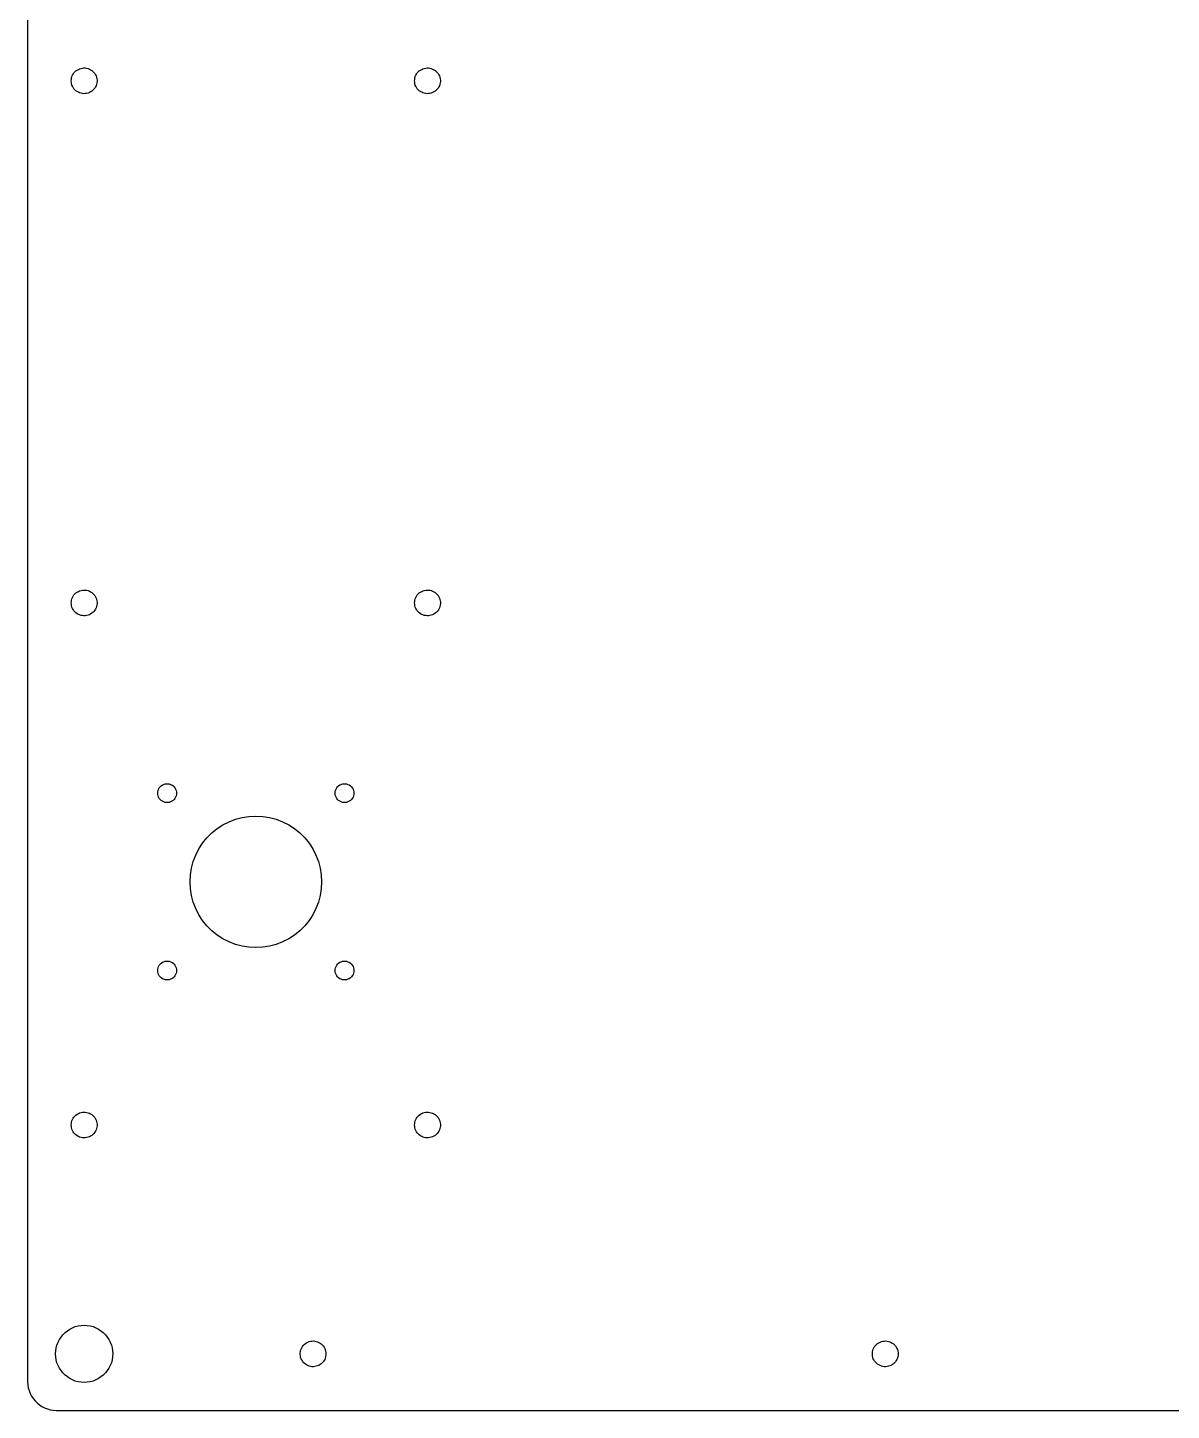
# Model space of a CAD drawing. Header units: metres. Extents: x -200 to 200, y -232 to 232.
# Drawn here: x -199.9 to 0, y -232.4 to 9.3 of the extents above; entities that cross this region are included whole.
import ezdxf

# ---------------------------------------------------------------- set-up
doc = ezdxf.new("R2010")
doc.units = ezdxf.units.M

msp = doc.modelspace()

# ---------------------------------------------------------------- linework, layer by layer
for p, q in [((-199.875, 227.375), (-199.875, -227.375)), ((-192.25, 0), (-192.236, 0.24751)), ((-192.236, -0.24751), (-192.25, 0)), ((-192.236, 0.24751), (-192.196, 0.49202)), ((-192.196, 0.49202), (-192.128, 0.73056)), ((-192.128, 0.73056), (-192.035, 0.96024)), ((-192.035, 0.96024), (-191.917, 1.17825)), ((-191.917, 1.17825), (-191.776, 1.38197)), ((-191.776, 1.38197), (-191.613, 1.56891)), ((-191.613, 1.56891), (-191.43, 1.7368)), ((-191.43, 1.7368), (-191.231, 1.88362)), ((-191.231, 1.88362), (-191.016, 2.00757)), ((-191.016, 2.00757), (-190.789, 2.10715)), ((-190.789, 2.10715), (-190.552, 2.18114)), ((-190.552, 2.18114), (-190.309, 2.22867)), ((-190.309, 2.22867), (-190.062, 2.24915)), ((-190.062, 2.24915), (-189.814, 2.24231)), ((-189.814, 2.24231), (-189.569, 2.20825)), ((-189.569, 2.20825), (-189.328, 2.1474)), ((-189.328, 2.1474), (-189.096, 2.06049)), ((-189.096, 2.06049), (-188.875, 1.94855)), ((-188.875, 1.94855), (-188.667, 1.81296)), ((-188.667, 1.81296), (-188.476, 1.65536)), ((-188.476, 1.65536), (-188.303, 1.47769)), ((-188.303, 1.47769), (-188.151, 1.28206)), ((-188.151, 1.28206), (-188.021, 1.07088)), ((-188.021, 1.07088), (-187.915, 0.84669)), ((-187.915, 0.84669), (-187.835, 0.61223)), ((-187.835, 0.61223), (-187.781, 0.37033)), ((-187.781, 0.37033), (-187.753, 0.12395)), ((-187.753, 0.12395), (-187.753, -0.12395)), ((-132.25, 0), (-132.236, 0.24751)), ((-132.236, -0.24751), (-132.25, 0)), ((-132.236, 0.24751), (-132.196, 0.49202)), ((-132.196, 0.49202), (-132.128, 0.73056)), ((-132.128, 0.73056), (-132.035, 0.96024)), ((-132.035, 0.96024), (-131.917, 1.17825)), ((-131.917, 1.17825), (-131.776, 1.38197)), ((-131.776, 1.38197), (-131.613, 1.56891)), ((-131.613, 1.56891), (-131.43, 1.7368)), ((-131.43, 1.7368), (-131.231, 1.88362)), ((-131.231, 1.88362), (-131.016, 2.00757)), ((-131.016, 2.00757), (-130.789, 2.10715)), ((-130.789, 2.10715), (-130.552, 2.18114)), ((-130.552, 2.18114), (-130.309, 2.22867)), ((-130.309, 2.22867), (-130.062, 2.24915)), ((-130.062, 2.24915), (-129.814, 2.24231)), ((-129.814, 2.24231), (-129.569, 2.20825)), ((-129.569, 2.20825), (-129.328, 2.1474)), ((-129.328, 2.1474), (-129.096, 2.06049)), ((-129.096, 2.06049), (-128.875, 1.94855)), ((-128.875, 1.94855), (-128.667, 1.81296)), ((-128.667, 1.81296), (-128.476, 1.65536)), ((-128.476, 1.65536), (-128.303, 1.47769)), ((-128.303, 1.47769), (-128.151, 1.28206)), ((-128.151, 1.28206), (-128.021, 1.07088)), ((-128.021, 1.07088), (-127.915, 0.84669)), ((-127.915, 0.84669), (-127.835, 0.61223)), ((-127.835, 0.61223), (-127.781, 0.37033)), ((-127.781, 0.37033), (-127.753, 0.12395)), ((-127.753, 0.12395), (-127.753, -0.12395)), ((-192.196, -0.49202), (-192.236, -0.24751)), ((-192.128, -0.73056), (-192.196, -0.49202)), ((-192.035, -0.96024), (-192.128, -0.73056)), ((-191.917, -1.17825), (-192.035, -0.96024)), ((-191.776, -1.38197), (-191.917, -1.17825)), ((-191.613, -1.56891), (-191.776, -1.38197)), ((-191.43, -1.7368), (-191.613, -1.56891)), ((-191.231, -1.88362), (-191.43, -1.7368)), ((-191.016, -2.00757), (-191.231, -1.88362)), ((-190.789, -2.10715), (-191.016, -2.00757)), ((-190.552, -2.18114), (-190.789, -2.10715)), ((-190.309, -2.22867), (-190.552, -2.18114)), ((-190.062, -2.24915), (-190.309, -2.22867)), ((-189.814, -2.24231), (-190.062, -2.24915)), ((-189.569, -2.20825), (-189.814, -2.24231)), ((-189.328, -2.1474), (-189.569, -2.20825)), ((-189.096, -2.06049), (-189.328, -2.1474)), ((-188.875, -1.94855), (-189.096, -2.06049)), ((-188.667, -1.81296), (-188.875, -1.94855)), ((-188.476, -1.65536), (-188.667, -1.81296)), ((-188.303, -1.47769), (-188.476, -1.65536)), ((-188.151, -1.28206), (-188.303, -1.47769)), ((-188.021, -1.07088), (-188.151, -1.28206)), ((-187.915, -0.84669), (-188.021, -1.07088)), ((-187.835, -0.61223), (-187.915, -0.84669)), ((-187.781, -0.37033), (-187.835, -0.61223)), ((-187.753, -0.12395), (-187.781, -0.37033)), ((-132.196, -0.49202), (-132.236, -0.24751)), ((-132.128, -0.73056), (-132.196, -0.49202)), ((-132.035, -0.96024), (-132.128, -0.73056)), ((-131.917, -1.17825), (-132.035, -0.96024)), ((-131.776, -1.38197), (-131.917, -1.17825)), ((-131.613, -1.56891), (-131.776, -1.38197)), ((-131.43, -1.7368), (-131.613, -1.56891)), ((-131.231, -1.88362), (-131.43, -1.7368)), ((-131.016, -2.00757), (-131.231, -1.88362)), ((-130.789, -2.10715), (-131.016, -2.00757)), ((-130.552, -2.18114), (-130.789, -2.10715)), ((-130.309, -2.22867), (-130.552, -2.18114)), ((-130.062, -2.24915), (-130.309, -2.22867)), ((-129.814, -2.24231), (-130.062, -2.24915)), ((-129.569, -2.20825), (-129.814, -2.24231)), ((-129.328, -2.1474), (-129.569, -2.20825)), ((-129.096, -2.06049), (-129.328, -2.1474)), ((-128.875, -1.94855), (-129.096, -2.06049)), ((-128.667, -1.81296), (-128.875, -1.94855)), ((-128.476, -1.65536), (-128.667, -1.81296)), ((-128.303, -1.47769), (-128.476, -1.65536)), ((-128.151, -1.28206), (-128.303, -1.47769)), ((-128.021, -1.07088), (-128.151, -1.28206)), ((-127.915, -0.84669), (-128.021, -1.07088)), ((-127.835, -0.61223), (-127.915, -0.84669)), ((-127.781, -0.37033), (-127.835, -0.61223)), ((-127.753, -0.12395), (-127.781, -0.37033)), ((-191.43, -89.5132), (-191.231, -89.3664)), ((-191.231, -89.3664), (-191.016, -89.2424)), ((-191.016, -89.2424), (-190.789, -89.1429)), ((-190.789, -89.1429), (-190.552, -89.0688)), ((-190.552, -89.0688), (-190.309, -89.0213)), ((-190.309, -89.0213), (-190.062, -89.0009)), ((-190.062, -89.0009), (-189.814, -89.0077)), ((-189.814, -89.0077), (-189.569, -89.0417)), ((-189.569, -89.0417), (-189.328, -89.1026)), ((-189.328, -89.1026), (-189.096, -89.1895)), ((-189.096, -89.1895), (-188.875, -89.3014)), ((-188.875, -89.3014), (-188.667, -89.437)), ((-131.43, -89.5132), (-131.231, -89.3664)), ((-131.231, -89.3664), (-131.016, -89.2424)), ((-131.016, -89.2424), (-130.789, -89.1429)), ((-130.789, -89.1429), (-130.552, -89.0688)), ((-130.552, -89.0688), (-130.309, -89.0213)), ((-130.309, -89.0213), (-130.062, -89.0009)), ((-130.062, -89.0009), (-129.814, -89.0077)), ((-129.814, -89.0077), (-129.569, -89.0417)), ((-129.569, -89.0417), (-129.328, -89.1026)), ((-129.328, -89.1026), (-129.096, -89.1895)), ((-129.096, -89.1895), (-128.875, -89.3014)), ((-128.875, -89.3014), (-128.667, -89.437)), ((-192.25, -91.25), (-192.236, -91.0025)), ((-192.236, -91.4975), (-192.25, -91.25)), ((-192.236, -91.0025), (-192.196, -90.758)), ((-192.196, -91.742), (-192.236, -91.4975)), ((-192.196, -90.758), (-192.128, -90.5194)), ((-192.128, -91.9806), (-192.196, -91.742)), ((-192.128, -90.5194), (-192.035, -90.2897)), ((-192.035, -90.2897), (-191.917, -90.0717)), ((-191.917, -90.0717), (-191.776, -89.868)), ((-191.776, -89.868), (-191.613, -89.6811)), ((-191.613, -89.6811), (-191.43, -89.5132)), ((-188.667, -89.437), (-188.476, -89.5946)), ((-188.476, -89.5946), (-188.303, -89.7723)), ((-188.303, -89.7723), (-188.151, -89.9679)), ((-188.151, -89.9679), (-188.021, -90.1791)), ((-188.021, -90.1791), (-187.915, -90.4033)), ((-187.915, -90.4033), (-187.835, -90.6378)), ((-187.835, -90.6378), (-187.781, -90.8797)), ((-187.781, -91.6203), (-187.835, -91.8622)), ((-187.781, -90.8797), (-187.753, -91.1261)), ((-187.753, -91.3739), (-187.781, -91.6203)), ((-187.753, -91.1261), (-187.753, -91.3739)), ((-132.25, -91.25), (-132.236, -91.0025)), ((-132.236, -91.4975), (-132.25, -91.25)), ((-132.236, -91.0025), (-132.196, -90.758)), ((-132.196, -91.742), (-132.236, -91.4975)), ((-132.196, -90.758), (-132.128, -90.5194)), ((-132.128, -91.9806), (-132.196, -91.742)), ((-132.128, -90.5194), (-132.035, -90.2897)), ((-132.035, -90.2897), (-131.917, -90.0717)), ((-131.917, -90.0717), (-131.776, -89.868)), ((-131.776, -89.868), (-131.613, -89.6811)), ((-131.613, -89.6811), (-131.43, -89.5132)), ((-128.667, -89.437), (-128.476, -89.5946)), ((-128.476, -89.5946), (-128.303, -89.7723)), ((-128.303, -89.7723), (-128.151, -89.9679)), ((-128.151, -89.9679), (-128.021, -90.1791)), ((-128.021, -90.1791), (-127.915, -90.4033)), ((-127.915, -90.4033), (-127.835, -90.6378)), ((-127.835, -90.6378), (-127.781, -90.8797)), ((-127.781, -91.6203), (-127.835, -91.8622)), ((-127.781, -90.8797), (-127.753, -91.1261)), ((-127.753, -91.3739), (-127.781, -91.6203)), ((-127.753, -91.1261), (-127.753, -91.3739)), ((-192.035, -92.2102), (-192.128, -91.9806)), ((-191.917, -92.4283), (-192.035, -92.2102)), ((-191.776, -92.632), (-191.917, -92.4283)), ((-191.613, -92.8189), (-191.776, -92.632)), ((-191.43, -92.9868), (-191.613, -92.8189)), ((-191.231, -93.1336), (-191.43, -92.9868)), ((-191.016, -93.2576), (-191.231, -93.1336)), ((-190.789, -93.3571), (-191.016, -93.2576)), ((-190.552, -93.4312), (-190.789, -93.3571)), ((-190.309, -93.4787), (-190.552, -93.4312)), ((-190.062, -93.4991), (-190.309, -93.4787)), ((-189.814, -93.4923), (-190.062, -93.4991)), ((-189.569, -93.4583), (-189.814, -93.4923)), ((-189.328, -93.3974), (-189.569, -93.4583)), ((-189.096, -93.3105), (-189.328, -93.3974)), ((-188.875, -93.1985), (-189.096, -93.3105)), ((-188.667, -93.063), (-188.875, -93.1985)), ((-188.476, -92.9054), (-188.667, -93.063)), ((-188.303, -92.7277), (-188.476, -92.9054)), ((-188.151, -92.5321), (-188.303, -92.7277)), ((-188.021, -92.3209), (-188.151, -92.5321)), ((-187.915, -92.0967), (-188.021, -92.3209)), ((-187.835, -91.8622), (-187.915, -92.0967)), ((-132.035, -92.2102), (-132.128, -91.9806)), ((-131.917, -92.4283), (-132.035, -92.2102)), ((-131.776, -92.632), (-131.917, -92.4283)), ((-131.613, -92.8189), (-131.776, -92.632)), ((-131.43, -92.9868), (-131.613, -92.8189)), ((-131.231, -93.1336), (-131.43, -92.9868)), ((-131.016, -93.2576), (-131.231, -93.1336)), ((-130.789, -93.3571), (-131.016, -93.2576)), ((-130.552, -93.4312), (-130.789, -93.3571)), ((-130.309, -93.4787), (-130.552, -93.4312)), ((-130.062, -93.4991), (-130.309, -93.4787)), ((-129.814, -93.4923), (-130.062, -93.4991)), ((-129.569, -93.4583), (-129.814, -93.4923)), ((-129.328, -93.3974), (-129.569, -93.4583)), ((-129.096, -93.3105), (-129.328, -93.3974)), ((-128.875, -93.1985), (-129.096, -93.3105)), ((-128.667, -93.063), (-128.875, -93.1985)), ((-128.476, -92.9054), (-128.667, -93.063)), ((-128.303, -92.7277), (-128.476, -92.9054)), ((-128.151, -92.5321), (-128.303, -92.7277)), ((-128.021, -92.3209), (-128.151, -92.5321)), ((-127.915, -92.0967), (-128.021, -92.3209)), ((-127.835, -91.8622), (-127.915, -92.0967)), ((-176.71, -123.378), (-176.529, -123.21)), ((-176.529, -123.21), (-176.325, -123.071)), ((-176.325, -123.071), (-176.103, -122.964)), ((-176.103, -122.964), (-175.867, -122.891)), ((-175.867, -122.891), (-175.623, -122.855)), ((-175.623, -122.855), (-175.377, -122.855)), ((-175.377, -122.855), (-175.133, -122.891)), ((-175.133, -122.891), (-174.897, -122.964)), ((-174.897, -122.964), (-174.675, -123.071)), ((-174.675, -123.071), (-174.471, -123.21)), ((-174.471, -123.21), (-174.29, -123.378)), ((-145.71, -123.378), (-145.529, -123.21)), ((-145.529, -123.21), (-145.325, -123.071)), ((-145.325, -123.071), (-145.103, -122.964)), ((-145.103, -122.964), (-144.867, -122.891)), ((-144.867, -122.891), (-144.623, -122.855)), ((-144.623, -122.855), (-144.377, -122.855)), ((-144.377, -122.855), (-144.133, -122.891)), ((-144.133, -122.891), (-143.897, -122.964)), ((-143.897, -122.964), (-143.675, -123.071)), ((-143.675, -123.071), (-143.471, -123.21)), ((-143.471, -123.21), (-143.29, -123.378)), ((-177.15, -124.5), (-177.132, -124.254)), ((-177.132, -124.746), (-177.15, -124.5)), ((-177.132, -124.254), (-177.077, -124.014)), ((-177.077, -124.986), (-177.132, -124.746)), ((-177.077, -124.014), (-176.987, -123.784)), ((-176.987, -125.216), (-177.077, -124.986)), ((-176.987, -123.784), (-176.863, -123.571)), ((-176.863, -125.429), (-176.987, -125.216)), ((-176.863, -123.571), (-176.71, -123.378)), ((-176.71, -125.622), (-176.863, -125.429)), ((-176.529, -125.79), (-176.71, -125.622)), ((-174.29, -125.622), (-174.471, -125.79)), ((-174.29, -123.378), (-174.137, -123.571)), ((-174.137, -125.429), (-174.29, -125.622)), ((-174.137, -123.571), (-174.013, -123.784)), ((-174.013, -125.216), (-174.137, -125.429)), ((-174.013, -123.784), (-173.923, -124.014)), ((-173.923, -124.986), (-174.013, -125.216)), ((-173.923, -124.014), (-173.868, -124.254)), ((-173.868, -124.746), (-173.923, -124.986)), ((-173.868, -124.254), (-173.85, -124.5)), ((-173.85, -124.5), (-173.868, -124.746)), ((-146.15, -124.5), (-146.132, -124.254)), ((-146.132, -124.746), (-146.15, -124.5)), ((-146.132, -124.254), (-146.077, -124.014)), ((-146.077, -124.986), (-146.132, -124.746)), ((-146.077, -124.014), (-145.987, -123.784)), ((-145.987, -125.216), (-146.077, -124.986)), ((-145.987, -123.784), (-145.863, -123.571)), ((-145.863, -125.429), (-145.987, -125.216)), ((-145.863, -123.571), (-145.71, -123.378)), ((-145.71, -125.622), (-145.863, -125.429)), ((-145.529, -125.79), (-145.71, -125.622)), ((-143.29, -125.622), (-143.471, -125.79)), ((-143.29, -123.378), (-143.137, -123.571)), ((-143.137, -125.429), (-143.29, -125.622)), ((-143.137, -123.571), (-143.013, -123.784)), ((-143.013, -125.216), (-143.137, -125.429)), ((-143.013, -123.784), (-142.923, -124.014)), ((-142.923, -124.986), (-143.013, -125.216)), ((-142.923, -124.014), (-142.868, -124.254)), ((-142.868, -124.746), (-142.923, -124.986)), ((-142.868, -124.254), (-142.85, -124.5)), ((-142.85, -124.5), (-142.868, -124.746)), ((-176.325, -125.929), (-176.529, -125.79)), ((-176.103, -126.036), (-176.325, -125.929)), ((-175.867, -126.109), (-176.103, -126.036)), ((-175.623, -126.145), (-175.867, -126.109)), ((-175.377, -126.145), (-175.623, -126.145)), ((-175.133, -126.109), (-175.377, -126.145)), ((-174.897, -126.036), (-175.133, -126.109)), ((-174.675, -125.929), (-174.897, -126.036)), ((-174.471, -125.79), (-174.675, -125.929)), ((-145.325, -125.929), (-145.529, -125.79)), ((-145.103, -126.036), (-145.325, -125.929)), ((-144.867, -126.109), (-145.103, -126.036)), ((-144.623, -126.145), (-144.867, -126.109)), ((-144.377, -126.145), (-144.623, -126.145)), ((-144.133, -126.109), (-144.377, -126.145)), ((-143.897, -126.036), (-144.133, -126.109)), ((-143.675, -125.929), (-143.897, -126.036)), ((-143.471, -125.79), (-143.675, -125.929)), ((-166.76, -130.696), (-165.75, -130.041)), ((-165.75, -130.041), (-164.677, -129.494)), ((-164.677, -129.494), (-163.554, -129.063)), ((-163.554, -129.063), (-162.391, -128.751)), ((-162.391, -128.751), (-161.202, -128.563)), ((-161.202, -128.563), (-160, -128.5)), ((-160, -128.5), (-158.798, -128.563)), ((-158.798, -128.563), (-157.609, -128.751)), ((-157.609, -128.751), (-156.446, -129.063)), ((-156.446, -129.063), (-155.323, -129.494)), ((-155.323, -129.494), (-154.25, -130.041)), ((-154.25, -130.041), (-153.24, -130.696)), ((-169.304, -133.24), (-168.546, -132.305)), ((-168.546, -132.305), (-167.695, -131.454)), ((-167.695, -131.454), (-166.76, -130.696)), ((-153.24, -130.696), (-152.305, -131.454)), ((-152.305, -131.454), (-151.454, -132.305)), ((-151.454, -132.305), (-150.696, -133.24)), ((-170.937, -136.446), (-170.506, -135.323)), ((-170.506, -135.323), (-169.959, -134.25)), ((-169.959, -134.25), (-169.304, -133.24)), ((-150.696, -133.24), (-150.041, -134.25)), ((-150.041, -134.25), (-149.494, -135.323)), ((-149.494, -135.323), (-149.063, -136.446)), ((-171.437, -138.798), (-171.249, -137.609)), ((-171.249, -137.609), (-170.937, -136.446)), ((-149.063, -136.446), (-148.751, -137.609)), ((-148.751, -137.609), (-148.563, -138.798)), ((-171.5, -140), (-171.437, -138.798)), ((-171.437, -141.202), (-171.5, -140)), ((-148.563, -138.798), (-148.5, -140)), ((-148.5, -140), (-148.563, -141.202)), ((-171.249, -142.391), (-171.437, -141.202)), ((-170.937, -143.554), (-171.249, -142.391)), ((-148.751, -142.391), (-149.063, -143.554)), ((-148.563, -141.202), (-148.751, -142.391)), ((-170.506, -144.677), (-170.937, -143.554)), ((-169.959, -145.75), (-170.506, -144.677)), ((-149.494, -144.677), (-150.041, -145.75)), ((-149.063, -143.554), (-149.494, -144.677)), ((-169.304, -146.76), (-169.959, -145.75)), ((-168.546, -147.695), (-169.304, -146.76)), ((-150.696, -146.76), (-151.454, -147.695)), ((-150.041, -145.75), (-150.696, -146.76)), ((-167.695, -148.546), (-168.546, -147.695)), ((-166.76, -149.304), (-167.695, -148.546)), ((-165.75, -149.959), (-166.76, -149.304)), ((-153.24, -149.304), (-154.25, -149.959)), ((-152.305, -148.546), (-153.24, -149.304)), ((-151.454, -147.695), (-152.305, -148.546)), ((-164.677, -150.506), (-165.75, -149.959)), ((-163.554, -150.937), (-164.677, -150.506)), ((-162.391, -151.249), (-163.554, -150.937)), ((-161.202, -151.437), (-162.391, -151.249)), ((-160, -151.5), (-161.202, -151.437)), ((-158.798, -151.437), (-160, -151.5)), ((-157.609, -151.249), (-158.798, -151.437)), ((-156.446, -150.937), (-157.609, -151.249)), ((-155.323, -150.506), (-156.446, -150.937)), ((-154.25, -149.959), (-155.323, -150.506)), ((-176.987, -154.784), (-176.863, -154.571)), ((-176.863, -154.571), (-176.71, -154.378)), ((-176.71, -154.378), (-176.529, -154.21)), ((-176.529, -154.21), (-176.325, -154.071)), ((-176.325, -154.071), (-176.103, -153.964)), ((-176.103, -153.964), (-175.867, -153.891)), ((-175.867, -153.891), (-175.623, -153.855)), ((-175.623, -153.855), (-175.377, -153.855)), ((-175.377, -153.855), (-175.133, -153.891)), ((-175.133, -153.891), (-174.897, -153.964)), ((-174.897, -153.964), (-174.675, -154.071)), ((-174.675, -154.071), (-174.471, -154.21)), ((-174.471, -154.21), (-174.29, -154.378)), ((-174.29, -154.378), (-174.137, -154.571)), ((-174.137, -154.571), (-174.013, -154.784)), ((-145.987, -154.784), (-145.863, -154.571)), ((-145.863, -154.571), (-145.71, -154.378)), ((-145.71, -154.378), (-145.529, -154.21)), ((-145.529, -154.21), (-145.325, -154.071)), ((-145.325, -154.071), (-145.103, -153.964)), ((-145.103, -153.964), (-144.867, -153.891)), ((-144.867, -153.891), (-144.623, -153.855)), ((-144.623, -153.855), (-144.377, -153.855)), ((-144.377, -153.855), (-144.133, -153.891)), ((-144.133, -153.891), (-143.897, -153.964)), ((-143.897, -153.964), (-143.675, -154.071)), ((-143.675, -154.071), (-143.471, -154.21)), ((-143.471, -154.21), (-143.29, -154.378)), ((-143.29, -154.378), (-143.137, -154.571)), ((-143.137, -154.571), (-143.013, -154.784)), ((-177.15, -155.5), (-177.132, -155.254)), ((-177.132, -155.746), (-177.15, -155.5)), ((-177.132, -155.254), (-177.077, -155.014)), ((-177.077, -155.986), (-177.132, -155.746)), ((-177.077, -155.014), (-176.987, -154.784)), ((-176.987, -156.216), (-177.077, -155.986)), ((-176.863, -156.429), (-176.987, -156.216)), ((-176.71, -156.622), (-176.863, -156.429)), ((-176.529, -156.79), (-176.71, -156.622)), ((-176.325, -156.929), (-176.529, -156.79)), ((-176.103, -157.036), (-176.325, -156.929)), ((-175.867, -157.109), (-176.103, -157.036)), ((-174.897, -157.036), (-175.133, -157.109)), ((-174.675, -156.929), (-174.897, -157.036)), ((-174.471, -156.79), (-174.675, -156.929)), ((-174.29, -156.622), (-174.471, -156.79)), ((-174.137, -156.429), (-174.29, -156.622)), ((-174.013, -156.216), (-174.137, -156.429)), ((-174.013, -154.784), (-173.923, -155.014)), ((-173.923, -155.986), (-174.013, -156.216)), ((-173.923, -155.014), (-173.868, -155.254)), ((-173.868, -155.746), (-173.923, -155.986)), ((-173.868, -155.254), (-173.85, -155.5)), ((-173.85, -155.5), (-173.868, -155.746)), ((-146.15, -155.5), (-146.132, -155.254)), ((-146.132, -155.746), (-146.15, -155.5)), ((-146.132, -155.254), (-146.077, -155.014)), ((-146.077, -155.986), (-146.132, -155.746)), ((-146.077, -155.014), (-145.987, -154.784)), ((-145.987, -156.216), (-146.077, -155.986)), ((-145.863, -156.429), (-145.987, -156.216)), ((-145.71, -156.622), (-145.863, -156.429)), ((-145.529, -156.79), (-145.71, -156.622)), ((-145.325, -156.929), (-145.529, -156.79)), ((-145.103, -157.036), (-145.325, -156.929)), ((-144.867, -157.109), (-145.103, -157.036)), ((-143.897, -157.036), (-144.133, -157.109)), ((-143.675, -156.929), (-143.897, -157.036)), ((-143.471, -156.79), (-143.675, -156.929)), ((-143.29, -156.622), (-143.471, -156.79)), ((-143.137, -156.429), (-143.29, -156.622)), ((-143.013, -156.216), (-143.137, -156.429)), ((-143.013, -154.784), (-142.923, -155.014)), ((-142.923, -155.986), (-143.013, -156.216)), ((-142.923, -155.014), (-142.868, -155.254)), ((-142.868, -155.746), (-142.923, -155.986)), ((-142.868, -155.254), (-142.85, -155.5)), ((-142.85, -155.5), (-142.868, -155.746)), ((-175.623, -157.145), (-175.867, -157.109)), ((-175.377, -157.145), (-175.623, -157.145)), ((-175.133, -157.109), (-175.377, -157.145)), ((-144.623, -157.145), (-144.867, -157.109)), ((-144.377, -157.145), (-144.623, -157.145)), ((-144.133, -157.109), (-144.377, -157.145)), ((-191.917, -181.322), (-191.776, -181.118)), ((-191.776, -181.118), (-191.613, -180.931)), ((-191.613, -180.931), (-191.43, -180.763)), ((-191.43, -180.763), (-191.231, -180.616)), ((-191.231, -180.616), (-191.016, -180.492)), ((-191.016, -180.492), (-190.789, -180.393)), ((-190.789, -180.393), (-190.552, -180.319)), ((-190.552, -180.319), (-190.309, -180.271)), ((-190.309, -180.271), (-190.062, -180.251)), ((-190.062, -180.251), (-189.814, -180.258)), ((-189.814, -180.258), (-189.569, -180.292)), ((-189.569, -180.292), (-189.328, -180.353)), ((-189.328, -180.353), (-189.096, -180.44)), ((-189.096, -180.44), (-188.875, -180.551)), ((-188.875, -180.551), (-188.667, -180.687)), ((-188.667, -180.687), (-188.476, -180.845)), ((-188.476, -180.845), (-188.303, -181.022)), ((-188.303, -181.022), (-188.151, -181.218)), ((-188.151, -181.218), (-188.021, -181.429)), ((-131.917, -181.322), (-131.776, -181.118)), ((-131.776, -181.118), (-131.613, -180.931)), ((-131.613, -180.931), (-131.43, -180.763)), ((-131.43, -180.763), (-131.231, -180.616)), ((-131.231, -180.616), (-131.016, -180.492)), ((-131.016, -180.492), (-130.789, -180.393)), ((-130.789, -180.393), (-130.552, -180.319)), ((-130.552, -180.319), (-130.309, -180.271)), ((-130.309, -180.271), (-130.062, -180.251)), ((-130.062, -180.251), (-129.814, -180.258)), ((-129.814, -180.258), (-129.569, -180.292)), ((-129.569, -180.292), (-129.328, -180.353)), ((-129.328, -180.353), (-129.096, -180.44)), ((-129.096, -180.44), (-128.875, -180.551)), ((-128.875, -180.551), (-128.667, -180.687)), ((-128.667, -180.687), (-128.476, -180.845)), ((-128.476, -180.845), (-128.303, -181.022)), ((-128.303, -181.022), (-128.151, -181.218)), ((-128.151, -181.218), (-128.021, -181.429)), ((-192.25, -182.5), (-192.236, -182.252)), ((-192.236, -182.748), (-192.25, -182.5)), ((-192.236, -182.252), (-192.196, -182.008)), ((-192.196, -182.992), (-192.236, -182.748)), ((-192.196, -182.008), (-192.128, -181.769)), ((-192.128, -183.231), (-192.196, -182.992)), ((-192.128, -181.769), (-192.035, -181.54)), ((-192.035, -183.46), (-192.128, -183.231)), ((-192.035, -181.54), (-191.917, -181.322)), ((-191.917, -183.678), (-192.035, -183.46)), ((-188.021, -183.571), (-188.151, -183.782)), ((-188.021, -181.429), (-187.915, -181.653)), ((-187.915, -183.347), (-188.021, -183.571)), ((-187.915, -181.653), (-187.835, -181.888)), ((-187.835, -183.112), (-187.915, -183.347)), ((-187.835, -181.888), (-187.781, -182.13)), ((-187.781, -182.87), (-187.835, -183.112)), ((-187.781, -182.13), (-187.753, -182.376)), ((-187.753, -182.624), (-187.781, -182.87)), ((-187.753, -182.376), (-187.753, -182.624)), ((-132.25, -182.5), (-132.236, -182.252)), ((-132.236, -182.748), (-132.25, -182.5)), ((-132.236, -182.252), (-132.196, -182.008)), ((-132.196, -182.992), (-132.236, -182.748)), ((-132.196, -182.008), (-132.128, -181.769)), ((-132.128, -183.231), (-132.196, -182.992)), ((-132.128, -181.769), (-132.035, -181.54)), ((-132.035, -183.46), (-132.128, -183.231)), ((-132.035, -181.54), (-131.917, -181.322)), ((-131.917, -183.678), (-132.035, -183.46)), ((-128.021, -183.571), (-128.151, -183.782)), ((-128.021, -181.429), (-127.915, -181.653)), ((-127.915, -183.347), (-128.021, -183.571)), ((-127.915, -181.653), (-127.835, -181.888)), ((-127.835, -183.112), (-127.915, -183.347)), ((-127.835, -181.888), (-127.781, -182.13)), ((-127.781, -182.87), (-127.835, -183.112)), ((-127.781, -182.13), (-127.753, -182.376)), ((-127.753, -182.624), (-127.781, -182.87)), ((-127.753, -182.376), (-127.753, -182.624)), ((-191.776, -183.882), (-191.917, -183.678)), ((-191.613, -184.069), (-191.776, -183.882)), ((-191.43, -184.237), (-191.613, -184.069)), ((-191.231, -184.384), (-191.43, -184.237)), ((-191.016, -184.508), (-191.231, -184.384)), ((-190.789, -184.607), (-191.016, -184.508)), ((-190.552, -184.681), (-190.789, -184.607)), ((-190.309, -184.729), (-190.552, -184.681)), ((-190.062, -184.749), (-190.309, -184.729)), ((-189.814, -184.742), (-190.062, -184.749)), ((-189.569, -184.708), (-189.814, -184.742)), ((-189.328, -184.647), (-189.569, -184.708)), ((-189.096, -184.56), (-189.328, -184.647)), ((-188.875, -184.449), (-189.096, -184.56)), ((-188.667, -184.313), (-188.875, -184.449)), ((-188.476, -184.155), (-188.667, -184.313)), ((-188.303, -183.978), (-188.476, -184.155)), ((-188.151, -183.782), (-188.303, -183.978)), ((-131.776, -183.882), (-131.917, -183.678)), ((-131.613, -184.069), (-131.776, -183.882)), ((-131.43, -184.237), (-131.613, -184.069)), ((-131.231, -184.384), (-131.43, -184.237)), ((-131.016, -184.508), (-131.231, -184.384)), ((-130.789, -184.607), (-131.016, -184.508)), ((-130.552, -184.681), (-130.789, -184.607)), ((-130.309, -184.729), (-130.552, -184.681)), ((-130.062, -184.749), (-130.309, -184.729)), ((-129.814, -184.742), (-130.062, -184.749)), ((-129.569, -184.708), (-129.814, -184.742)), ((-129.328, -184.647), (-129.569, -184.708)), ((-129.096, -184.56), (-129.328, -184.647)), ((-128.875, -184.449), (-129.096, -184.56)), ((-128.667, -184.313), (-128.875, -184.449)), ((-128.476, -184.155), (-128.667, -184.313)), ((-128.303, -183.978), (-128.476, -184.155)), ((-128.151, -183.782), (-128.303, -183.978)), ((-190.523, -217.527), (-190, -217.5)), ((-190, -217.5), (-189.477, -217.527)), ((-194.33, -220), (-194.045, -219.561)), ((-194.045, -219.561), (-193.716, -219.154)), ((-193.716, -219.154), (-193.346, -218.784)), ((-193.346, -218.784), (-192.939, -218.455)), ((-192.939, -218.455), (-192.5, -218.17)), ((-192.5, -218.17), (-192.034, -217.932)), ((-192.034, -217.932), (-191.545, -217.745)), ((-191.545, -217.745), (-191.04, -217.609)), ((-191.04, -217.609), (-190.523, -217.527)), ((-189.477, -217.527), (-188.96, -217.609)), ((-188.96, -217.609), (-188.455, -217.745)), ((-188.455, -217.745), (-187.966, -217.932)), ((-187.966, -217.932), (-187.5, -218.17)), ((-187.5, -218.17), (-187.061, -218.455)), ((-187.061, -218.455), (-186.654, -218.784)), ((-186.654, -218.784), (-186.284, -219.154)), ((-186.284, -219.154), (-185.955, -219.561)), ((-185.955, -219.561), (-185.67, -220)), ((-195, -222.5), (-194.973, -221.977)), ((-194.973, -221.977), (-194.891, -221.46)), ((-194.891, -221.46), (-194.755, -220.955)), ((-194.755, -220.955), (-194.568, -220.466)), ((-194.568, -220.466), (-194.33, -220)), ((-185.67, -220), (-185.432, -220.466)), ((-185.432, -220.466), (-185.245, -220.955)), ((-185.245, -220.955), (-185.109, -221.46)), ((-185.109, -221.46), (-185.027, -221.977)), ((-185.027, -221.977), (-185, -222.5)), ((-152.247, -222.376), (-152.219, -222.13)), ((-152.219, -222.13), (-152.165, -221.888)), ((-152.165, -221.888), (-152.085, -221.653)), ((-152.085, -221.653), (-151.979, -221.429)), ((-151.979, -221.429), (-151.849, -221.218)), ((-151.849, -221.218), (-151.697, -221.022)), ((-151.697, -221.022), (-151.524, -220.845)), ((-151.524, -220.845), (-151.333, -220.687)), ((-151.333, -220.687), (-151.125, -220.551)), ((-151.125, -220.551), (-150.904, -220.44)), ((-150.904, -220.44), (-150.672, -220.353)), ((-150.672, -220.353), (-150.431, -220.292)), ((-150.431, -220.292), (-150.186, -220.258)), ((-150.186, -220.258), (-149.938, -220.251)), ((-149.938, -220.251), (-149.691, -220.271)), ((-149.691, -220.271), (-149.448, -220.319)), ((-149.448, -220.319), (-149.211, -220.393)), ((-149.211, -220.393), (-148.984, -220.492)), ((-148.984, -220.492), (-148.769, -220.616)), ((-148.769, -220.616), (-148.57, -220.763)), ((-148.57, -220.763), (-148.387, -220.931)), ((-148.387, -220.931), (-148.224, -221.118)), ((-148.224, -221.118), (-148.083, -221.322)), ((-148.083, -221.322), (-147.965, -221.54)), ((-147.965, -221.54), (-147.872, -221.769)), ((-147.872, -221.769), (-147.804, -222.008)), ((-147.804, -222.008), (-147.764, -222.252)), ((-147.764, -222.252), (-147.75, -222.5)), ((-52.2466, -222.376), (-52.2193, -222.13)), ((-52.2193, -222.13), (-52.1651, -221.888)), ((-52.1651, -221.888), (-52.0846, -221.653)), ((-52.0846, -221.653), (-51.9788, -221.429)), ((-51.9788, -221.429), (-51.849, -221.218)), ((-51.849, -221.218), (-51.6967, -221.022)), ((-51.6967, -221.022), (-51.5239, -220.845)), ((-51.5239, -220.845), (-51.3325, -220.687)), ((-51.3325, -220.687), (-51.125, -220.551)), ((-51.125, -220.551), (-50.9038, -220.44)), ((-50.9038, -220.44), (-50.6716, -220.353)), ((-50.6716, -220.353), (-50.4314, -220.292)), ((-50.4314, -220.292), (-50.1858, -220.258)), ((-50.1858, -220.258), (-49.938, -220.251)), ((-49.938, -220.251), (-49.6909, -220.271)), ((-49.6909, -220.271), (-49.4476, -220.319)), ((-49.4476, -220.319), (-49.2111, -220.393)), ((-49.2111, -220.393), (-48.984, -220.492)), ((-48.984, -220.492), (-48.7694, -220.616)), ((-48.7694, -220.616), (-48.5696, -220.763)), ((-48.5696, -220.763), (-48.3872, -220.931)), ((-48.3872, -220.931), (-48.2244, -221.118)), ((-48.2244, -221.118), (-48.0832, -221.322)), ((-48.0832, -221.322), (-47.9652, -221.54)), ((-47.9652, -221.54), (-47.8719, -221.769)), ((-47.8719, -221.769), (-47.8045, -222.008)), ((-47.8045, -222.008), (-47.7637, -222.252)), ((-47.7637, -222.252), (-47.75, -222.5)), ((-194.973, -223.023), (-195, -222.5)), ((-194.891, -223.54), (-194.973, -223.023)), ((-194.755, -224.045), (-194.891, -223.54)), ((-194.568, -224.534), (-194.755, -224.045)), ((-194.33, -225), (-194.568, -224.534)), ((-185.432, -224.534), (-185.67, -225)), ((-185.245, -224.045), (-185.432, -224.534)), ((-185.109, -223.54), (-185.245, -224.045)), ((-185.027, -223.023), (-185.109, -223.54)), ((-185, -222.5), (-185.027, -223.023)), ((-152.247, -222.624), (-152.247, -222.376)), ((-152.219, -222.87), (-152.247, -222.624)), ((-152.165, -223.112), (-152.219, -222.87)), ((-152.085, -223.347), (-152.165, -223.112)), ((-151.979, -223.571), (-152.085, -223.347)), ((-151.849, -223.782), (-151.979, -223.571)), ((-151.697, -223.978), (-151.849, -223.782)), ((-151.524, -224.155), (-151.697, -223.978)), ((-151.333, -224.313), (-151.524, -224.155)), ((-151.125, -224.449), (-151.333, -224.313)), ((-150.904, -224.56), (-151.125, -224.449)), ((-150.672, -224.647), (-150.904, -224.56)), ((-150.431, -224.708), (-150.672, -224.647)), ((-150.186, -224.742), (-150.431, -224.708)), ((-149.938, -224.749), (-150.186, -224.742)), ((-149.691, -224.729), (-149.938, -224.749)), ((-149.448, -224.681), (-149.691, -224.729)), ((-149.211, -224.607), (-149.448, -224.681)), ((-148.984, -224.508), (-149.211, -224.607)), ((-148.769, -224.384), (-148.984, -224.508)), ((-148.57, -224.237), (-148.769, -224.384)), ((-148.387, -224.069), (-148.57, -224.237)), ((-148.224, -223.882), (-148.387, -224.069)), ((-148.083, -223.678), (-148.224, -223.882)), ((-147.965, -223.46), (-148.083, -223.678)), ((-147.872, -223.231), (-147.965, -223.46)), ((-147.804, -222.992), (-147.872, -223.231)), ((-147.764, -222.748), (-147.804, -222.992)), ((-147.75, -222.5), (-147.764, -222.748)), ((-52.2466, -222.624), (-52.2466, -222.376)), ((-52.2193, -222.87), (-52.2466, -222.624)), ((-52.1651, -223.112), (-52.2193, -222.87)), ((-52.0846, -223.347), (-52.1651, -223.112)), ((-51.9788, -223.571), (-52.0846, -223.347)), ((-51.849, -223.782), (-51.9788, -223.571)), ((-51.6967, -223.978), (-51.849, -223.782)), ((-51.5239, -224.155), (-51.6967, -223.978)), ((-51.3325, -224.313), (-51.5239, -224.155)), ((-51.125, -224.449), (-51.3325, -224.313)), ((-50.9038, -224.56), (-51.125, -224.449)), ((-50.6716, -224.647), (-50.9038, -224.56)), ((-50.4314, -224.708), (-50.6716, -224.647)), ((-50.1858, -224.742), (-50.4314, -224.708)), ((-49.938, -224.749), (-50.1858, -224.742)), ((-49.6909, -224.729), (-49.938, -224.749)), ((-49.4476, -224.681), (-49.6909, -224.729)), ((-49.2111, -224.607), (-49.4476, -224.681)), ((-48.984, -224.508), (-49.2111, -224.607)), ((-48.7694, -224.384), (-48.984, -224.508)), ((-48.5696, -224.237), (-48.7694, -224.384)), ((-48.3872, -224.069), (-48.5696, -224.237)), ((-48.2244, -223.882), (-48.3872, -224.069)), ((-48.0832, -223.678), (-48.2244, -223.882)), ((-47.9652, -223.46), (-48.0832, -223.678)), ((-47.8719, -223.231), (-47.9652, -223.46)), ((-47.8045, -222.992), (-47.8719, -223.231)), ((-47.7637, -222.748), (-47.8045, -222.992)), ((-47.75, -222.5), (-47.7637, -222.748)), ((-194.045, -225.439), (-194.33, -225)), ((-193.716, -225.846), (-194.045, -225.439)), ((-193.346, -226.216), (-193.716, -225.846)), ((-192.939, -226.545), (-193.346, -226.216)), ((-192.5, -226.83), (-192.939, -226.545)), ((-192.034, -227.068), (-192.5, -226.83)), ((-191.545, -227.255), (-192.034, -227.068)), ((-187.966, -227.068), (-188.455, -227.255)), ((-187.5, -226.83), (-187.966, -227.068)), ((-187.061, -226.545), (-187.5, -226.83)), ((-186.654, -226.216), (-187.061, -226.545)), ((-186.284, -225.846), (-186.654, -226.216)), ((-185.955, -225.439), (-186.284, -225.846)), ((-185.67, -225), (-185.955, -225.439)), ((-199.875, -227.375), (-199.848, -227.898)), ((-199.848, -227.898), (-199.766, -228.415)), ((-199.766, -228.415), (-199.63, -228.92)), ((-199.63, -228.92), (-199.443, -229.409)), ((-199.443, -229.409), (-199.205, -229.875)), ((-191.04, -227.391), (-191.545, -227.255)), ((-190.523, -227.473), (-191.04, -227.391)), ((-190, -227.5), (-190.523, -227.473)), ((-189.477, -227.473), (-190, -227.5)), ((-188.96, -227.391), (-189.477, -227.473)), ((-188.455, -227.255), (-188.96, -227.391)), ((-199.205, -229.875), (-198.92, -230.314)), ((-198.92, -230.314), (-198.591, -230.721)), ((-198.591, -230.721), (-198.221, -231.091)), ((-198.221, -231.091), (-197.814, -231.42)), ((-197.814, -231.42), (-197.375, -231.705)), ((-197.375, -231.705), (-196.909, -231.943)), ((-196.909, -231.943), (-196.42, -232.13)), ((-196.42, -232.13), (-195.915, -232.266)), ((-195.915, -232.266), (-195.398, -232.348)), ((-195.398, -232.348), (-194.875, -232.375)), ((-194.875, -232.375), (194.875, -232.375))]:
    msp.add_line(p, q)

doc.saveas('drawing.dxf')
